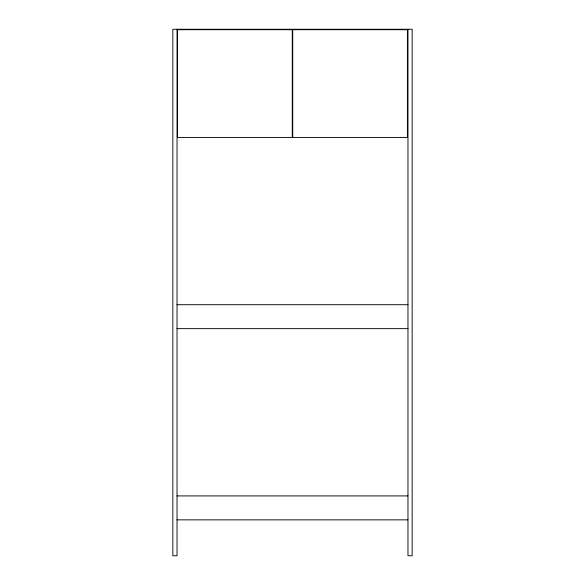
<?xml version="1.0" encoding="UTF-8"?>
<svg xmlns="http://www.w3.org/2000/svg" width="585" height="585" viewBox="0 0 585 585"><rect width="100%" height="100%" fill="white"/><g stroke="black" fill="none" stroke-linecap="round" stroke-linejoin="round"><path stroke-width="0.88" d="M177.028 304.705L407.972 304.705M177.028 328.638L407.972 328.638M177.028 495.919L407.972 495.919M177.028 519.853L407.972 519.853M407.972 29.25L407.972 555.75L412.162 555.75L412.162 29.25L172.838 29.25L172.838 555.75L177.028 555.75L177.028 29.25M292.259 29.725L177.511 29.725L177.511 137.424L292.259 137.424L292.259 29.725M407.489 29.725L292.741 29.725L292.741 137.424L407.489 137.424L407.489 29.725"/></g></svg>
